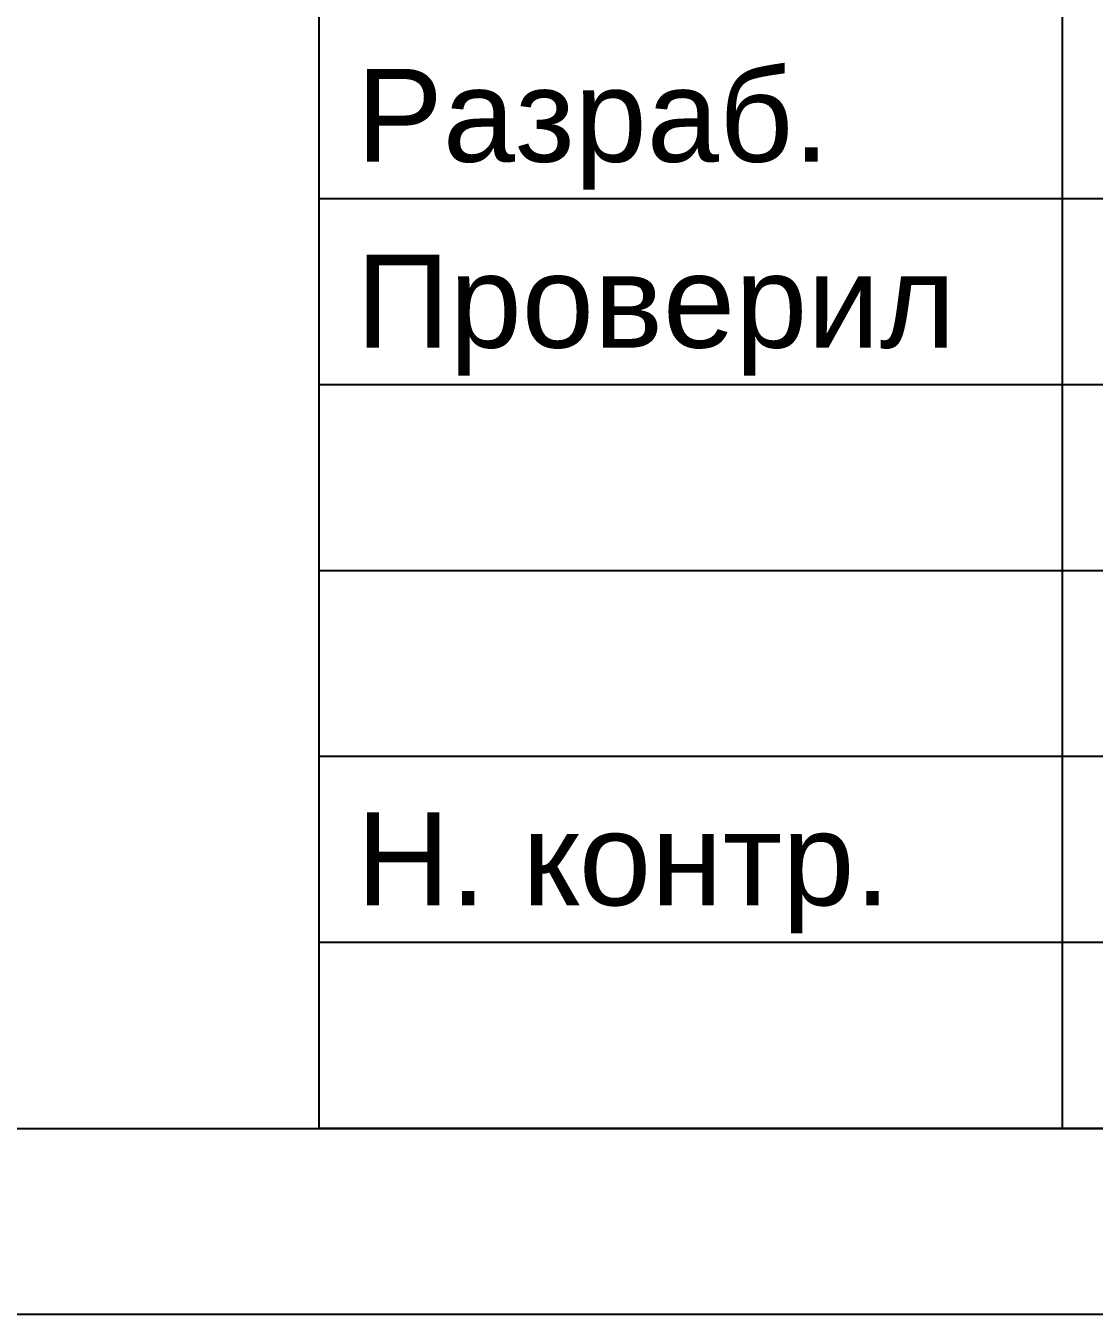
# Model space of a CAD drawing. Header units: metres. Extents: x -1525 to -1043, y -1331 to -1144.
# Drawn here: x -1393.901 to -1391.027, y -1264.807 to -1261.341 of the extents above; entities that cross this region are included whole.
import ezdxf

# ---------------------------------------------------------------- set-up
doc = ezdxf.new("R2010")
doc.units = ezdxf.units.M
doc.header["$MEASUREMENT"] = 0
doc.layers.add('ELPROJECT', color=7, linetype='Continuous')
doc.styles.add('ELPROJECT', font='Arial')

msp = doc.modelspace()

# ---------------------------------------------------------------- linework, layer by layer
at = {"layer": 'ELPROJECT'}
for p, q in [((-1393.11209089, -1264.30735169), (-1393.11209089, -1258.80735169)), ((-1391.11209089, -1264.30735169), (-1391.11209089, -1258.80735169)), ((-1386.61209089, -1261.80735169), (-1393.11209089, -1261.80735169)), ((-1386.61209089, -1262.30735169), (-1393.11209089, -1262.30735169)), ((-1386.61209089, -1262.80735169), (-1393.11209089, -1262.80735169)), ((-1386.61209089, -1263.30735169), (-1393.11209089, -1263.30735169)), ((-1386.61209089, -1263.80735169), (-1393.11209089, -1263.80735169)), ((-1414.11209089, -1264.30735169), (-1374.61209089, -1264.30735169)), ((-1374.61209089, -1264.30735169), (-1393.11209089, -1264.30735169)), ((-1416.11209089, -1264.80735169), (-1374.11209089, -1264.80735169))]:
    msp.add_line(p, q, dxfattribs=at)

# ---------------------------------------------------------------- texts
at = {"layer": 'ELPROJECT', "style": 'ELPROJECT'}
for s, p in [('Разраб.', (-1393.01209089, -1261.70735169)), ('Проверил', (-1393.01209089, -1262.20735169)), ('Н. контр.', (-1393.01209089, -1263.70735169))]:
    msp.add_text(s, height=0.25, dxfattribs=at).set_placement(p)

doc.saveas('drawing.dxf')
